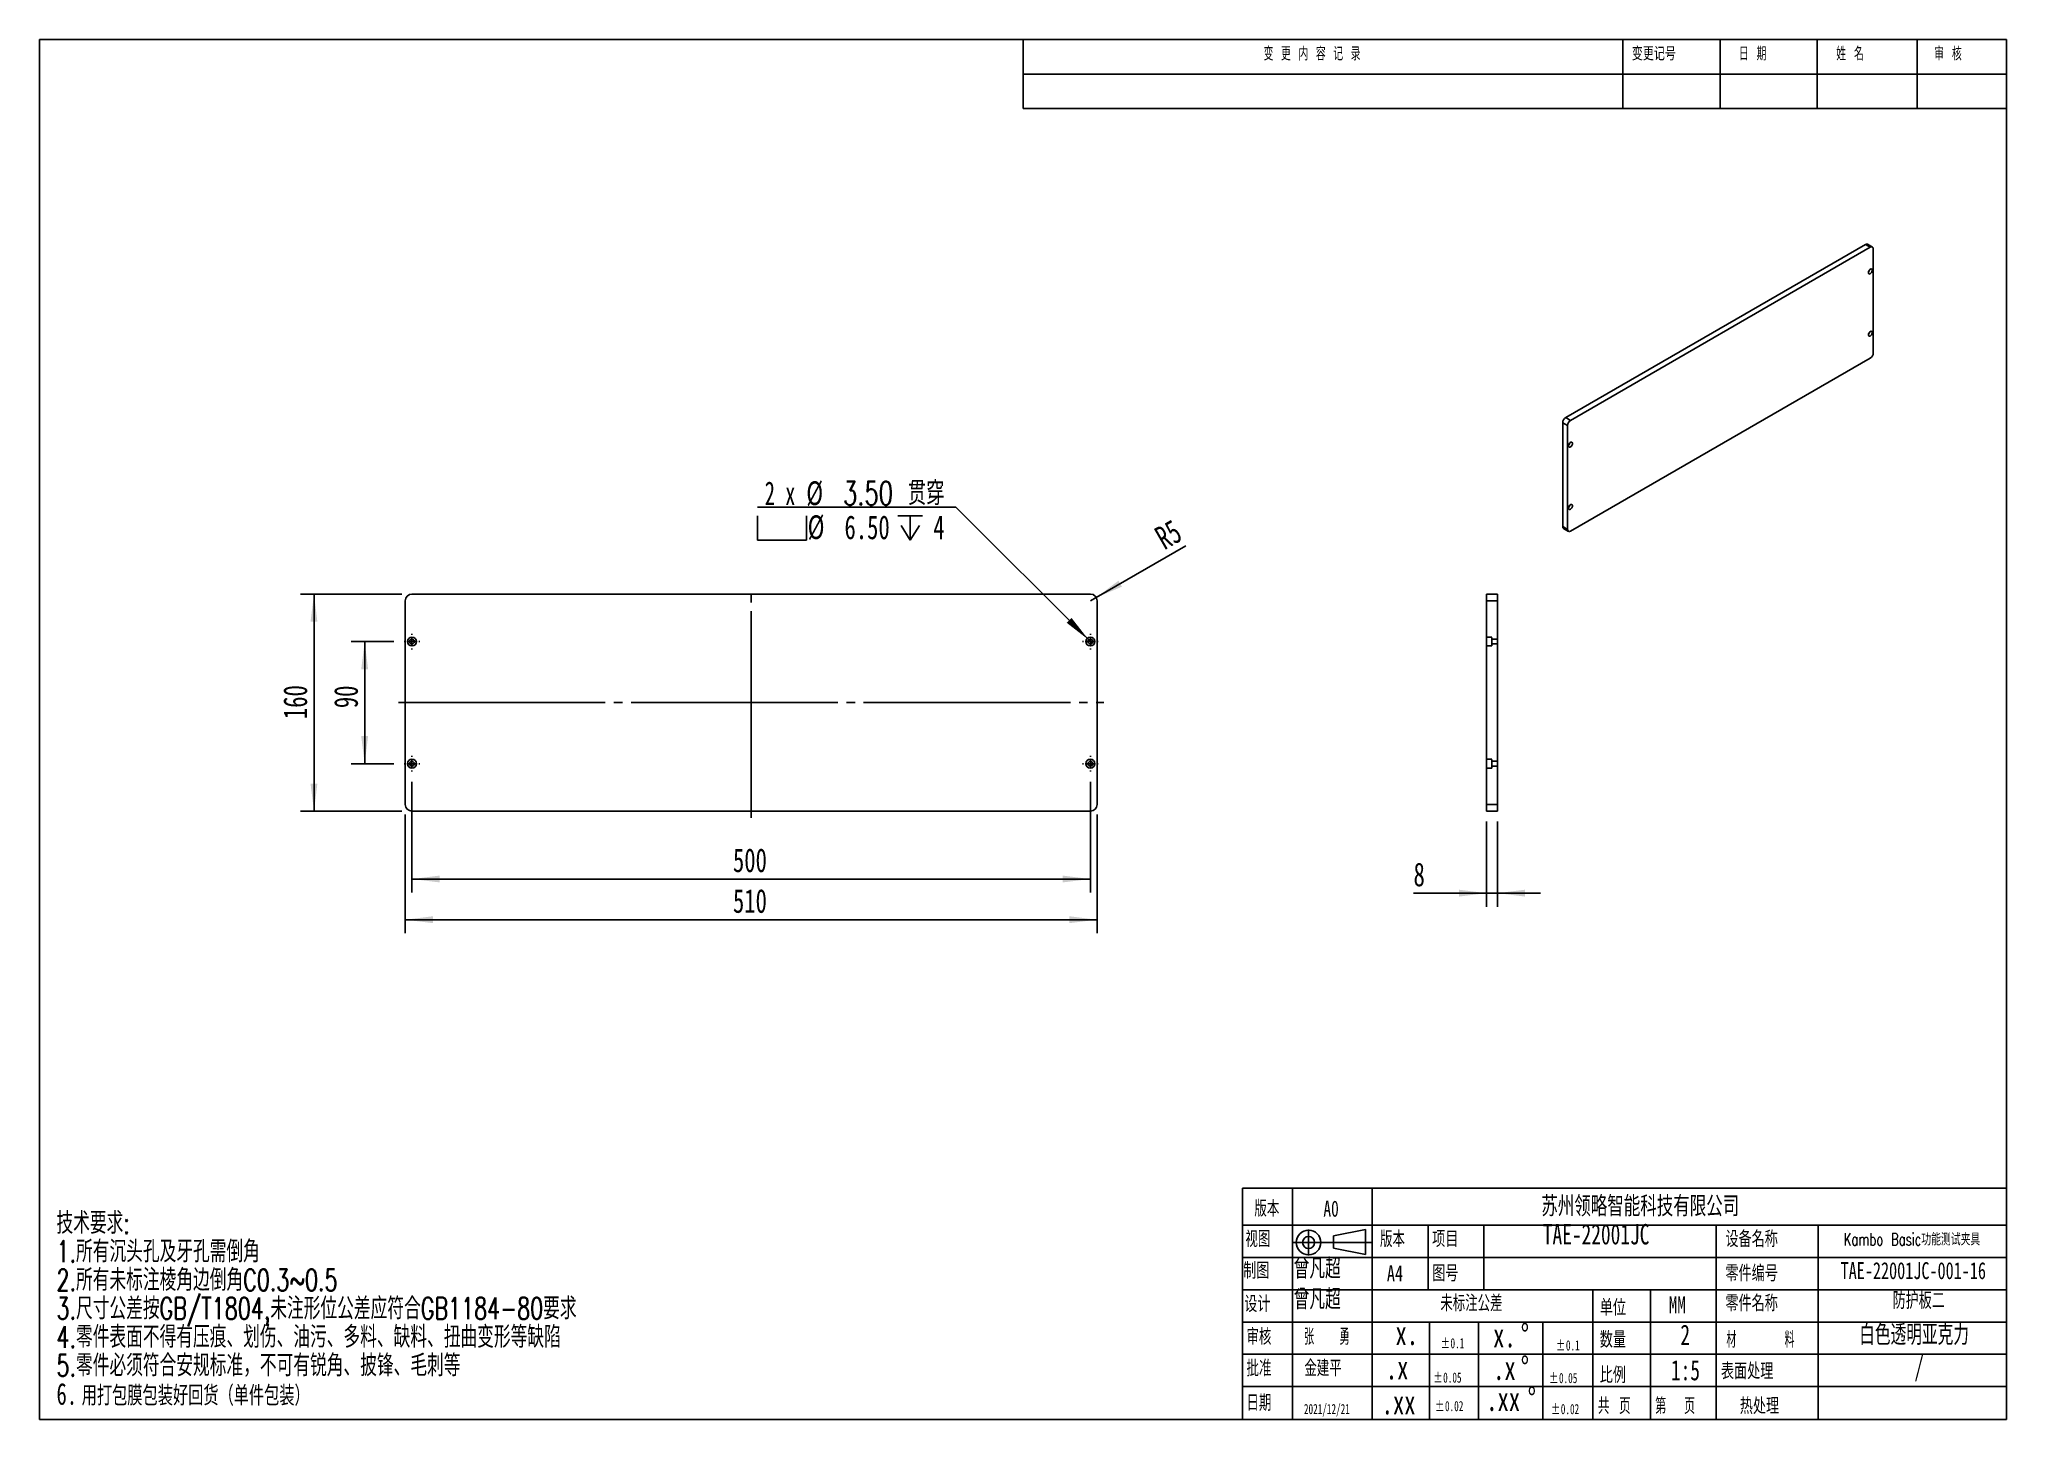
# Model space of a CAD drawing. Extents: x 2 to 292, y 3 to 207.
import ezdxf

# ---------------------------------------------------------------- set-up
doc = ezdxf.new("R2010")
doc.units = 0
for name, pattern in [('SLD-中心线', [34.29, 30.48, -1.27, 1.27, -1.27]), ('SLD-实线', [0]), ('SLD-虚线', [1.905, 1.27, -0.635])]:
    doc.linetypes.add(name, pattern=pattern)
doc.layers.get('0').update_dxf_attribs({"linetype": 'CONTINUOUS'})
for name, color, linetype in [('FORMAT', 7, 'SLD-实线'), ('图层1', 5, 'SLD-中心线'), ('图层7', 7, 'SLD-实线'), ('图框', 7, 'SLD-实线'), ('粗实线', 7, 'SLD-实线')]:
    doc.layers.add(name, color=color, linetype=linetype)
doc.styles.add('SLDTEXTSTYLE0', font='TXT', dxfattribs={"width": 0.7, "bigfont": 'bigfont'})
doc.styles.add('SLDTEXTSTYLE1', font='TXT', dxfattribs={"width": 0.736842, "bigfont": 'bigfont'})
doc.styles.add('SLDTEXTSTYLE10', font='TXT', dxfattribs={"width": 0.633333})
doc.styles.add('SLDTEXTSTYLE2', font='TXT', dxfattribs={"width": 0.7})
doc.styles.add('SLDTEXTSTYLE3', font='TXT', dxfattribs={"width": 0.663})
doc.styles.add('SLDTEXTSTYLE4', font='TXT', dxfattribs={"width": 0.559211, "bigfont": 'bigfont'})
doc.styles.add('SLDTEXTSTYLE5', font='TXT', dxfattribs={"width": 0.736842})
doc.styles.add('SLDTEXTSTYLE6', font='TXT', dxfattribs={"width": 0.629187, "bigfont": 'bigfont'})
doc.styles.add('SLDTEXTSTYLE7', font='TXT', dxfattribs={"width": 0.657895, "bigfont": 'bigfont'})
doc.styles.add('SLDTEXTSTYLE8', font='TXT', dxfattribs={"width": 0.618421, "bigfont": 'bigfont'})
doc.styles.add('SLDTEXTSTYLE9', font='TXT', dxfattribs={"width": 0.58, "bigfont": 'bigfont'})
doc.dimstyles.new('SLDDIMSTYLE0', dxfattribs={"dimtxt": 3.5, "dimasz": 4.08, "dimexe": 0, "dimexo": 0.0625, "dimgap": 0.875, "dimtad": 2, "dimlfac": 5, "dimrnd": 1e-09, "dimzin": 12, "dimtxsty": 'SLDTEXTSTYLE2', "dimsah": 1, "dimcen": 0.09, "dimazin": 3, "dimtfac": 1, "dimtofl": 0, "dimtmove": 0, "dimatfit": 3, "dimtolj": 1, "dimtzin": 12})
doc.dimstyles.new('SLDDIMSTYLE1', dxfattribs={"dimtxt": 3.5, "dimasz": 4.08, "dimexe": 0, "dimexo": 0.0625, "dimgap": 0.875, "dimtad": 2, "dimlfac": 5, "dimrnd": 1e-09, "dimzin": 12, "dimtxsty": 'SLDTEXTSTYLE2', "dimsah": 1, "dimcen": 0, "dimazin": 3, "dimtfac": 1, "dimtofl": 0, "dimtmove": 0, "dimatfit": 3, "dimtolj": 1, "dimtzin": 12})
doc.dimstyles.new('SLDDIMSTYLE2', dxfattribs={"dimtxt": 3.5, "dimasz": 4.08, "dimexe": 0, "dimexo": 0.0625, "dimgap": 0.875, "dimtad": 0, "dimtih": 1, "dimtoh": 1, "dimlfac": 5, "dimrnd": 1e-09, "dimzin": 4, "dimtxsty": 'SLDTEXTSTYLE2', "dimblk1": 'NONE', "dimsah": 1, "dimcen": 0, "dimazin": 3, "dimtfac": 1, "dimtmove": 0, "dimatfit": 3, "dimtolj": 1, "dimtzin": 12})
doc.dimstyles.new('SLDDIMSTYLE3', dxfattribs={"dimtxt": 3.5, "dimasz": 4.08, "dimexe": 0, "dimexo": 0.0625, "dimgap": 0.875, "dimtad": 2, "dimlfac": 5, "dimrnd": 1e-09, "dimzin": 12, "dimtxsty": 'SLDTEXTSTYLE2', "dimsah": 1, "dimcen": 0.09, "dimazin": 3, "dimtfac": 1, "dimtmove": 0, "dimatfit": 3, "dimtolj": 1, "dimtzin": 12})

# ---------------------------------------------------------------- blocks, each defined once
blk = doc.blocks.new('SW_NOTE_0')
at = {"layer": '图层7', "color": 0, "char_height": 1.5, "attachment_point": 1, "style": 'SLDTEXTSTYLE3'}
for s, insert in [('%%p', (0, 1.93)), ('0.05', (1.44, 1.93))]:
    blk.add_mtext(s, dxfattribs=dict(at, insert=insert))
blk = doc.blocks.new('SW_NOTE_1')
at = {"layer": '图层7', "color": 0, "char_height": 1.5, "attachment_point": 1, "style": 'SLDTEXTSTYLE3'}
for s, insert in [('%%p', (0, 1.93)), ('0.02', (1.44, 1.93))]:
    blk.add_mtext(s, dxfattribs=dict(at, insert=insert))
blk = doc.blocks.new('SW_NOTE_2')
at = {"layer": '图层7', "color": 0, "char_height": 1.5, "attachment_point": 1, "style": 'SLDTEXTSTYLE3'}
for s, insert in [('%%p', (0, 1.93)), ('0.1', (1.44, 1.93))]:
    blk.add_mtext(s, dxfattribs=dict(at, insert=insert))
blk = doc.blocks.new('SW_NOTE_3')
at = {"layer": '图层7', "color": 0, "attachment_point": 1}
for s, insert, char_height, style in [('\\M+18B5A术\\M+19776\\M+18B81:', (0, 4.13), 3.2, 'SLDTEXTSTYLE0'), ('1.\\M+18F8A\\M+1974C沉头\\M+18D45\\M+18B79\\M+189E5\\M+18D45\\M+18EF9\\M+1937C\\M+18A70', (0, -0.07), 3.2, 'SLDTEXTSTYLE0'), ('2.\\M+18F8A\\M+1974C\\M+196A2标\\M+1928D棱\\M+18A70边\\M+1937C\\M+18A70C0.3~0.5', (0, -4.27), 3.2, 'SLDTEXTSTYLE0'), ('3.\\M+18EDA\\M+190A1\\M+18CF6\\M+18DB7\\M+188C2GB/T1804,\\M+196A2\\M+1928D\\M+18C60\\M+188CA\\M+18CF6\\M+18DB7应\\M+19584\\M+18D87GB1184-80\\M+19776\\M+18B81', (0, -8.47), 3.2, 'SLDTEXTSTYLE0'), ('4.\\M+197EB\\M+18C8F\\M+1955C\\M+196CA\\M+19573\\M+193BE\\M+1974C压\\M+18DAD\\M+18141划伤\\M+18141\\M+196FB污\\M+18141\\M+191BD\\M+197BF\\M+18141\\M+1E39E\\M+197BF\\M+18141扭\\M+18BC8变\\M+18C60\\M+19399\\M+1E39E\\M+1E89C', (0, -12.67), 3.2, 'SLDTEXTSTYLE0'), ('5.\\M+197EB\\M+18C8F\\M+1954B须\\M+19584\\M+18D87\\M+188C0规标\\M+18F79\\M+18143\\M+19573\\M+189C2\\M+1974C锐\\M+18A70\\M+18141\\M+194E2锋\\M+18141\\M+196D1\\M+18E68\\M+19399', (0, -16.87), 3.2, 'SLDTEXTSTYLE0'), ('6.', (0, -21.07), 3.2, 'SLDTEXTSTYLE2'), ('\\M+19770\\M+191C5\\M+195EF\\M+1968C\\M+195EF\\M+19195\\M+18D44\\M+189F1货\\M+18169单\\M+18C8F\\M+195EF\\M+19195\\M+1816A', (3.72, -21.47), 2.91042, 'SLDTEXTSTYLE0')]:
    blk.add_mtext(s, dxfattribs=dict(at, insert=insert, char_height=char_height, style=style))
blk = doc.blocks.new('SW_NOTE_4')
at = {"layer": '图层7', "color": 0, "char_height": 3.5, "attachment_point": 1, "style": 'SLDTEXTSTYLE2'}
for s, insert in [('.x', (0, 4.51)), ('%%d', (4.07, 4.51))]:
    blk.add_mtext(s, dxfattribs=dict(at, insert=insert))
blk = doc.blocks.new('SW_NOTE_5')
at = {"layer": '图层7', "color": 0, "char_height": 3.5, "attachment_point": 1, "style": 'SLDTEXTSTYLE2'}
for s, insert in [('x.', (0, 4.51)), ('%%d', (4.07, 4.51))]:
    blk.add_mtext(s, dxfattribs=dict(at, insert=insert))
blk = doc.blocks.new('SW_NOTE_6')
at = {"layer": '图层7', "color": 0, "char_height": 3.5, "attachment_point": 1, "style": 'SLDTEXTSTYLE2'}
for s, insert in [('.xx', (0, 4.51)), ('%%d', (6.11, 4.51))]:
    blk.add_mtext(s, dxfattribs=dict(at, insert=insert))
blk = doc.blocks.new('SW_NOTE_7')
at = {"layer": '图层7', "color": 0, "char_height": 1.5, "attachment_point": 1, "style": 'SLDTEXTSTYLE3'}
for s, insert in [('%%p', (0, 1.93)), ('0.1', (1.44, 1.93))]:
    blk.add_mtext(s, dxfattribs=dict(at, insert=insert))
blk = doc.blocks.new('SW_NOTE_8')
at = {"layer": '图层7', "color": 0, "char_height": 1.5, "attachment_point": 1, "style": 'SLDTEXTSTYLE3'}
for s, insert in [('%%p', (0, 1.93)), ('0.05', (1.44, 1.93))]:
    blk.add_mtext(s, dxfattribs=dict(at, insert=insert))
blk = doc.blocks.new('SW_NOTE_9')
at = {"layer": '图层7', "color": 0, "char_height": 1.5, "attachment_point": 1, "style": 'SLDTEXTSTYLE3'}
for s, insert in [('%%p', (0, 1.93)), ('0.02', (1.44, 1.93))]:
    blk.add_mtext(s, dxfattribs=dict(at, insert=insert))
blk = doc.blocks.new('_D')
at = {"layer": '图框', "color": 5}
for p, q in [((56.13, 92.29), (56.13, 74.79)), ((158.13, 92.29), (158.13, 74.79)), ((158.13, 76.79), (56.13, 76.79))]:
    blk.add_line(p, q, dxfattribs=at)
for points in [[(56.13, 76.79), (60.21, 76.29), (60.21, 77.3)], [(158.13, 76.79), (154.05, 77.3), (154.05, 76.29)]]:
    blk.add_solid(points, dxfattribs=at)
at = {"layer": '图框', "color": 5, "insert": (104.45, 81.31), "char_height": 3.5, "attachment_point": 1, "style": 'SLDTEXTSTYLE2'}
blk.add_mtext('510', dxfattribs=at)
blk = doc.blocks.new('_D_1')
at = {"layer": '图框', "color": 5}
for p, q in [((55.63, 124.79), (40.69, 124.79)), ((42.69, 124.79), (42.69, 92.79)), ((55.63, 92.79), (40.69, 92.79))]:
    blk.add_line(p, q, dxfattribs=at)
for points in [[(42.69, 124.79), (42.18, 120.71), (43.19, 120.71)], [(42.69, 92.79), (43.19, 96.87), (42.18, 96.87)]]:
    blk.add_solid(points, dxfattribs=at)
at = {"layer": '图框', "color": 5, "insert": (38.17, 106.37), "char_height": 3.5, "attachment_point": 1, "rotation": 90, "style": 'SLDTEXTSTYLE2'}
blk.add_mtext('160', dxfattribs=at)
blk = doc.blocks.new('_D_2')
at = {"layer": '图框', "color": 5}
for p, q in [((54.48, 117.79), (48.16, 117.79)), ((50.16, 117.79), (50.16, 99.79)), ((54.48, 99.79), (48.16, 99.79))]:
    blk.add_line(p, q, dxfattribs=at)
for points in [[(50.16, 117.79), (49.65, 113.71), (50.67, 113.71)], [(50.16, 99.79), (50.67, 103.87), (49.65, 103.87)]]:
    blk.add_solid(points, dxfattribs=at)
at = {"layer": '图框', "color": 5, "insert": (45.65, 107.98), "char_height": 3.5, "attachment_point": 1, "rotation": 90, "style": 'SLDTEXTSTYLE2'}
blk.add_mtext('90', dxfattribs=at)
blk = doc.blocks.new('_D_3')
at = {"layer": '图框', "color": 5}
for p, q in [((57.13, 97.14), (57.13, 80.79)), ((157.13, 97.14), (157.13, 80.79)), ((57.13, 82.79), (157.13, 82.79))]:
    blk.add_line(p, q, dxfattribs=at)
for points in [[(57.13, 82.79), (61.21, 82.29), (61.21, 83.3)], [(157.13, 82.79), (153.05, 83.3), (153.05, 82.29)]]:
    blk.add_solid(points, dxfattribs=at)
at = {"layer": '图框', "color": 5, "insert": (104.45, 87.31), "char_height": 3.5, "attachment_point": 1, "style": 'SLDTEXTSTYLE2'}
blk.add_mtext('500', dxfattribs=at)
blk = doc.blocks.new('_D_4')
at = {"layer": '图框', "color": 5}
for q in [(171.2, 131.92), (157.13, 123.79)]:
    blk.add_line((158, 124.29), q, dxfattribs=at)
blk.add_solid([(158, 124.29), (161.79, 125.89), (161.28, 126.77)], dxfattribs=at)
at = {"layer": '图框', "color": 5, "insert": (166.3, 134.27), "char_height": 3.5, "attachment_point": 1, "rotation": 30, "style": 'SLDTEXTSTYLE2'}
blk.add_mtext('R5', dxfattribs=at)
blk = doc.blocks.new('SW_SYMBOL_HOLE_SPOT')
at = {"layer": '图框', "color": 0}
for p, q in [((0, 875), (0, 75)), ((1600, 75), (1600, 875)), ((0, 75), (1600, 75))]:
    blk.add_line(p, q, dxfattribs=at)
blk = doc.blocks.new('SW_SYMBOL_HOLE_DEPTH')
at = {"layer": '图框', "color": 0}
for p, q in [((0, 875), (800, 875)), ((400, 875), (400, 75)), ((100, 555), (400, 75)), ((700, 555), (400, 75))]:
    blk.add_line(p, q, dxfattribs=at)
blk = doc.blocks.new('_D_5')
at = {"layer": '图框', "color": 5}
for p, q in [((137.32, 137.59), (108.09, 137.59)), ((156.89, 118.04), (137.32, 137.59)), ((157.38, 117.55), (156.89, 118.04))]:
    blk.add_line(p, q, dxfattribs=at)
blk.add_solid([(156.89, 118.04), (154.36, 121.28), (153.64, 120.57)], dxfattribs=at)
at = {"layer": '图框', "color": 5, "xscale": 0.004511737089201878, "yscale": 0.004511737089201878, "zscale": 0.004511737089201878}
for name, p in [('SW_SYMBOL_HOLE_SPOT', (108.09, 132.4)), ('SW_SYMBOL_HOLE_DEPTH', (128.77, 132.4))]:
    blk.add_blockref(name, p, dxfattribs=at)
at = {"layer": '图框', "color": 5, "char_height": 3.5, "attachment_point": 1}
for s, insert, style in [('2 x', (109.13, 141.41), 'SLDTEXTSTYLE10'), ('%%c', (115.26, 141.42), 'SLDTEXTSTYLE2'), ('3.50 贯\\M+190FA', (120.69, 141.41), 'SLDTEXTSTYLE0'), ('%%c', (115.46, 136.41), 'SLDTEXTSTYLE2'), ('6.50', (120.89, 136.39), 'SLDTEXTSTYLE2'), ('4', (133.98, 136.39), 'SLDTEXTSTYLE2')]:
    blk.add_mtext(s, dxfattribs=dict(at, insert=insert, style=style))
blk = doc.blocks.new('_NONE')
blk = doc.blocks.new('SW_CENTERMARKSYMBOL_0')
at = {"layer": '图框', "color": 0}
for p, q in [((-1, 0), (-1.15, 0)), ((0, 0), (-0.5, 0)), ((0, 1), (0, 1.15)), ((0, 0), (0, 0.5)), ((0, 0), (0, -0.5)), ((0, 0), (0.5, 0)), ((1, 0), (1.15, 0)), ((0, -1), (0, -1.15))]:
    blk.add_line(p, q, dxfattribs=at)
blk = doc.blocks.new('SW_CENTERMARKSYMBOL_1')
at = {"layer": '图框', "color": 0}
for p, q in [((-1, 0), (-1.15, 0)), ((0, 0), (-0.5, 0)), ((0, 1), (0, 1.15)), ((0, 0), (0, 0.5)), ((0, 0), (0, -0.5)), ((0, 0), (0.5, 0)), ((1, 0), (1.15, 0)), ((0, -1), (0, -1.15))]:
    blk.add_line(p, q, dxfattribs=at)
blk = doc.blocks.new('SW_CENTERMARKSYMBOL_2')
at = {"layer": '图框', "color": 0}
for p, q in [((-1, 0), (-1.15, 0)), ((0, 0), (-0.5, 0)), ((0, 1), (0, 1.15)), ((0, 0), (0, 0.5)), ((0, 0), (0, -0.5)), ((0, 0), (0.5, 0)), ((1, 0), (1.15, 0)), ((0, -1), (0, -1.15))]:
    blk.add_line(p, q, dxfattribs=at)
blk = doc.blocks.new('SW_CENTERMARKSYMBOL_3')
at = {"layer": '图框', "color": 0}
for p, q in [((-1, 0), (-1.15, 0)), ((0, 0), (-0.5, 0)), ((0, 1), (0, 1.15)), ((0, 0), (0, 0.5)), ((0, 0), (0, -0.5)), ((0, 0), (0.5, 0)), ((1, 0), (1.15, 0)), ((0, -1), (0, -1.15))]:
    blk.add_line(p, q, dxfattribs=at)
blk = doc.blocks.new('_D_6')
at = {"layer": '图框', "color": 5}
for p, q in [((215.53, 91.29), (215.53, 78.71)), ((217.13, 91.29), (217.13, 78.71)), ((215.53, 80.71), (204.77, 80.71)), ((217.13, 80.71), (215.53, 80.71)), ((217.13, 80.71), (223.48, 80.71))]:
    blk.add_line(p, q, dxfattribs=at)
for points in [[(215.53, 80.71), (211.45, 81.22), (211.45, 80.2)], [(217.13, 80.71), (221.21, 80.2), (221.21, 81.22)]]:
    blk.add_solid(points, dxfattribs=at)
at = {"layer": '图框', "color": 5, "insert": (204.77, 85.22), "char_height": 3.5, "attachment_point": 1, "style": 'SLDTEXTSTYLE2'}
blk.add_mtext('8', dxfattribs=at)

msp = doc.modelspace()

# ---------------------------------------------------------------- linework, layer by layer
at = {"color": 7, "linetype": 'SLD-实线'}
for p, q in [((271.3986, 176.3278), (227.2044, 150.8151)), ((272.1057, 175.9196), (227.9115, 150.4069)), ((272.1057, 175.9196), (271.3986, 176.3278)), ((272.4182, 175.9506), (271.7111, 176.3588)), ((272.5477, 160.3543), (272.5477, 175.6644)), ((227.9115, 134.0761), (272.1057, 159.5888)), ((227.2044, 150.8151), (227.9115, 150.4069)), ((227.4696, 149.6414), (226.7625, 150.0496)), ((226.7625, 150.0496), (226.7625, 134.7395)), ((227.4696, 149.6414), (227.4696, 134.3313)), ((226.7625, 134.7395), (227.4696, 134.3313)), ((226.892, 134.4533), (227.5991, 134.0451)), ((157.1328, 124.7943), (57.1328, 124.7943)), ((215.5318, 124.7943), (217.1318, 124.7943)), ((215.5318, 123.7943), (215.5318, 124.7943)), ((217.1318, 124.7943), (217.1318, 123.7943)), ((56.1328, 123.7943), (56.1328, 93.7943)), ((158.1328, 93.7943), (158.1328, 123.7943)), ((217.1318, 123.7943), (215.5318, 123.7943)), ((215.5318, 93.7943), (215.5318, 123.7943)), ((217.1318, 93.7943), (217.1318, 123.7943)), ((215.5318, 93.7943), (217.1318, 93.7943)), ((215.5318, 92.7943), (215.5318, 93.7943)), ((217.1318, 93.7943), (217.1318, 92.7943)), ((57.1328, 92.7943), (157.1328, 92.7943)), ((217.1318, 92.7943), (215.5318, 92.7943))]:
    msp.add_line(p, q, dxfattribs=at)
at = {"color": 7, "linetype": 'SLD-虚线'}
for p, q in [((215.5318, 123.7943), (217.1318, 123.7943)), ((216.3318, 118.4443), (215.5318, 118.4443)), ((215.5318, 117.1443), (216.3318, 117.1443)), ((216.3318, 117.1443), (216.3318, 118.4443)), ((217.1318, 118.1443), (216.3318, 118.1443)), ((216.3318, 117.4443), (217.1318, 117.4443)), ((216.3318, 100.4443), (215.5318, 100.4443)), ((215.5318, 99.1443), (216.3318, 99.1443)), ((216.3318, 99.1443), (216.3318, 100.4443)), ((217.1318, 100.1443), (216.3318, 100.1443)), ((216.3318, 99.4443), (217.1318, 99.4443)), ((217.1318, 93.7943), (215.5318, 93.7943))]:
    msp.add_line(p, q, dxfattribs=at)
at = {"color": 7, "linetype": 'SLD-实线', "flags": 128}
for points in [[(272.1057, 172.0156), (272.199, 172.0874), (272.2822, 172.1874), (272.3462, 172.3047), (272.3842, 172.4266), (272.392, 172.5399), (272.3688, 172.6324), (272.3171, 172.694), (272.2424, 172.7179), (272.153, 172.7018), (272.0584, 172.6472), (271.969, 172.5601), (271.8944, 172.4499), (271.8427, 172.3287), (271.8194, 172.2094), (271.8273, 172.1051), (271.8652, 172.027), (271.9293, 171.9836), (272.0124, 171.9797), (272.1057, 172.0156)], [(272.1057, 162.8295), (272.199, 162.9013), (272.2822, 163.0013), (272.3462, 163.1186), (272.3842, 163.2405), (272.392, 163.3539), (272.3688, 163.4463), (272.3171, 163.5079), (272.2424, 163.5319), (272.153, 163.5157), (272.0584, 163.4611), (271.969, 163.374), (271.8944, 163.2639), (271.8427, 163.1426), (271.8194, 163.0233), (271.8273, 162.919), (271.8652, 162.8409), (271.9293, 162.7976), (272.0124, 162.7936), (272.1057, 162.8295)], [(227.9115, 146.5028), (228.0048, 146.5746), (228.088, 146.6746), (228.152, 146.7919), (228.19, 146.9139), (228.1978, 147.0272), (228.1746, 147.1196), (228.1229, 147.1812), (228.0483, 147.2052), (227.9588, 147.189), (227.8643, 147.1344), (227.7748, 147.0473), (227.7002, 146.9372), (227.6485, 146.8159), (227.6253, 146.6967), (227.6331, 146.5923), (227.6711, 146.5143), (227.7351, 146.4709), (227.8183, 146.4669), (227.9115, 146.5028)], [(227.9115, 137.3167), (228.0048, 137.3885), (228.088, 137.4885), (228.152, 137.6058), (228.19, 137.7278), (228.1978, 137.8411), (228.1746, 137.9336), (228.1229, 137.9951), (228.0483, 138.0191), (227.9588, 138.0029), (227.8643, 137.9483), (227.7748, 137.8613), (227.7002, 137.7511), (227.6485, 137.6298), (227.6253, 137.5106), (227.6331, 137.4063), (227.6711, 137.3282), (227.7351, 137.2848), (227.8183, 137.2809), (227.9115, 137.3167)]]:
    msp.add_lwpolyline(points, dxfattribs=at)
at = {"color": 7, "linetype": 'SLD-实线'}
for centre, radius in [((57.1328, 117.7943), 0.65), ((57.1328, 117.7943), 0.35), ((157.1328, 117.7943), 0.65), ((157.1328, 117.7943), 0.35), ((57.1328, 99.7943), 0.65), ((57.1328, 99.7943), 0.35), ((157.1328, 99.7943), 0.65), ((157.1328, 99.7943), 0.35)]:
    msp.add_circle(centre, radius, dxfattribs=at)
for centre, radius, start, end in [((271.5817, 176.0723), 0.3144, 65.692473, 125.61783), ((272.2782, 175.7081), 0.2729, 350.785803, 129.203445), ((271.3812, 172.7656), 0.6634, 312.443069, 347.562373), ((271.3812, 163.5795), 0.6634, 312.443069, 347.562373), ((271.5882, 160.398), 0.9605, 302.605401, 357.394599), ((227.722, 150.006), 0.9605, 122.605401, 177.394599), ((228.4291, 149.5978), 0.9605, 122.605401, 177.394599), ((227.187, 147.2528), 0.6634, 312.443939, 347.561503), ((227.187, 138.0667), 0.6634, 312.443939, 347.561503), ((227.0629, 134.703), 0.3026, 173.080763, 235.607192), ((227.739, 134.2876), 0.2729, 170.785803, 309.203445), ((57.1328, 123.7943), 1, 90, 180), ((157.1328, 123.7943), 1, 0, 90), ((57.1328, 93.7943), 1, 180, 270), ((157.1328, 93.7943), 1, 270, 0)]:
    msp.add_arc(centre, radius, start, end, dxfattribs=at)
at = {"layer": 'FORMAT'}
for p, q in [((186.9105, 37.1977), (186.9105, 3.096)), ((198.6608, 37.1977), (198.6608, 3.096)), ((179.5526, 31.7585), (292.2034, 31.7585)), ((192.9513, 30.2008), (197.6888, 31.1259)), ((192.9513, 28.3841), (192.9513, 30.2008)), ((197.6888, 31.1259), (197.6888, 27.459)), ((206.9514, 31.7585), (206.9514, 22.2447)), ((215.1545, 31.7585), (215.1545, 22.2447)), ((249.3619, 31.7585), (249.3619, 3.096)), ((264.3995, 31.7585), (264.3995, 3.096)), ((179.5526, 27.0016), (292.2034, 27.0016)), ((192.9513, 28.3841), (197.6888, 27.459)), ((179.5526, 22.2447), (292.2034, 22.2447)), ((231.209, 22.2447), (231.209, 3.096)), ((239.69, 3.096), (239.69, 22.2447)), ((179.5526, 17.4877), (292.2034, 17.4877)), ((207.1023, 17.4877), (207.1023, 3.096)), ((214.3712, 17.4877), (214.3712, 3.096)), ((223.8382, 17.4877), (223.8382, 3.096)), ((179.5526, 12.7308), (292.2034, 12.7308)), ((179.5526, 7.9739), (292.2034, 7.9739))]:
    msp.add_line(p, q, dxfattribs=at)
at = {"layer": 'FORMAT', "linetype": 'SLD-中心线'}
for p, q in [((186.9105, 29.2126), (198.5177, 29.2126)), ((189.3023, 31.121), (189.3023, 27.3042))]:
    msp.add_line(p, q, dxfattribs=at)
at = {"layer": 'FORMAT'}
for radius in [1.8127, 0.8876]:
    msp.add_circle((189.3023, 29.2126), radius, dxfattribs=at)
at = {"layer": '图层7', "color": 5}
for p, q in [((147.2034, 206.5709), (147.2034, 196.3543)), ((235.6318, 206.5709), (235.6318, 196.3543)), ((249.9618, 206.5709), (249.9618, 196.3543)), ((264.2917, 206.5709), (264.2917, 196.3543)), ((279.0039, 206.5709), (279.0039, 196.3543)), ((147.2034, 201.4421), (292.2034, 201.4421)), ((147.2034, 196.3543), (292.2034, 196.3543))]:
    msp.add_line(p, q, dxfattribs=at)
at = {"layer": '图框', "color": 5, "linetype": 'SLD-中心线'}
for p, q in [((107.1328, 91.7943), (107.1328, 125.7943)), ((55.1328, 108.7943), (159.1328, 108.7943))]:
    msp.add_line(p, q, dxfattribs=at)
at = {"layer": '粗实线', "color": 5}
for p, q in [((2.2034, 206.5709), (2.2034, 3.096)), ((2.2034, 206.5709), (292.2034, 206.5709)), ((292.2034, 206.5709), (292.2034, 3.096)), ((2.2034, 3.096), (292.2034, 3.096))]:
    msp.add_line(p, q, dxfattribs=at)
at = {"layer": '粗实线'}
for q in [(179.5526, 3.096), (292.2034, 37.1977)]:
    msp.add_line((179.5526, 37.1977), q, dxfattribs=at)

# ---------------------------------------------------------------- block references
at = {"layer": '图层7', "color": 5}
msp.add_blockref('SW_NOTE_3', (4.7282, 29.5618), dxfattribs=at)
at = {"layer": '图层7'}
for name, p in [('SW_NOTE_5', (216.501, 12.7556)), ('SW_NOTE_2', (208.7805, 13.1843)), ('SW_NOTE_7', (225.794, 12.8605)), ('SW_NOTE_4', (216.501, 7.9479)), ('SW_NOTE_0', (207.6993, 8.1175)), ('SW_NOTE_8', (224.7726, 8.0528)), ('SW_NOTE_1', (207.9701, 3.9175)), ('SW_NOTE_6', (215.4826, 3.3728)), ('SW_NOTE_9', (225.0434, 3.4777))]:
    msp.add_blockref(name, p, dxfattribs=at)
at = {"layer": '图框', "color": 5}
for name, p in [('SW_CENTERMARKSYMBOL_0', (57.1328, 117.7943)), ('SW_CENTERMARKSYMBOL_2', (157.1328, 117.7943)), ('SW_CENTERMARKSYMBOL_1', (57.1328, 99.7943)), ('SW_CENTERMARKSYMBOL_3', (157.1328, 99.7943))]:
    msp.add_blockref(name, p, dxfattribs=at)

# ---------------------------------------------------------------- texts
at = {"layer": 'FORMAT', "char_height": 2.38125, "attachment_point": 2, "style": 'SLDTEXTSTYLE0'}
for s, insert in [('\\M+194C5\\M+1967B', (183.1502, 35.3948)), ('\\M+196A2标\\M+1928D\\M+18CF6\\M+18DB7', (213.3036, 21.4527))]:
    msp.add_mtext(s, dxfattribs=dict(at, insert=insert))
at = {"layer": 'FORMAT', "color": 5, "insert": (192.6183, 35.3948), "char_height": 2.38125, "attachment_point": 2, "style": 'SLDTEXTSTYLE2'}
msp.add_mtext('A0', dxfattribs=at)
at = {"layer": '图层1'}
for s, insert, char_height, attachment_point, style in [('TAE-22001JC', (231.6855, 31.9277), 3, 2, 'SLDTEXTSTYLE2'), ('Kambo Basic\\M+18CF7\\M+1945C测试夹\\M+18BEF', (278.2525, 30.5774), 1.8, 2, 'SLDTEXTSTYLE0'), ('\\M+1915C\\M+1967D\\M+192B4', (187.11, 26.8774), 3, 1, 'SLDTEXTSTYLE0'), ('TAE-22001JC-001-16', (278.4425, 26.3148), 2.5, 2, 'SLDTEXTSTYLE2'), ('\\M+1915C\\M+1967D\\M+192B4', (187.11, 22.3487), 3, 1, 'SLDTEXTSTYLE0'), ('\\M+19668护\\M+194C2\\M+193F1', (279.2426, 21.9104), 2.5, 2, 'SLDTEXTSTYLE0'), ('\\M+19492\\M+19046\\M+193A7\\M+196BE亚\\M+18D8E\\M+197CD', (278.5631, 17.1055), 3, 2, 'SLDTEXTSTYLE0'), ('2', (244.8218, 17.1055), 3, 2, 'SLDTEXTSTYLE2'), ('1:5', (244.8572, 11.8971), 3, 2, 'SLDTEXTSTYLE2'), ('/', (279.303, 12.4618), 3, 2, 'SLDTEXTSTYLE2')]:
    msp.add_mtext(s, dxfattribs=dict(at, insert=insert, char_height=char_height, attachment_point=attachment_point, style=style))
at = {"layer": '图层7', "color": 5, "char_height": 2, "attachment_point": 1}
for s, insert, style in [('变 \\M+18D58 \\M+193E0 \\M+19765 记 录', (182.6641, 205.4556), 'SLDTEXTSTYLE6'), ('变\\M+18D58记\\M+18D86', (236.9584, 205.4556), 'SLDTEXTSTYLE1'), ('\\M+193FA \\M+18AFA', (252.7189, 205.4556), 'SLDTEXTSTYLE7'), ('\\M+190A9 \\M+196BC', (267.0832, 205.4556), 'SLDTEXTSTYLE7'), ('审 \\M+18A6A', (281.5173, 205.4556), 'SLDTEXTSTYLE7')]:
    msp.add_mtext(s, dxfattribs=dict(at, insert=insert, style=style))
at = {"layer": '图层7', "attachment_point": 1}
for s, insert, char_height, style in [('苏\\M+18F42领\\M+197AA\\M+19271\\M+1945C\\M+189C8\\M+18B5A\\M+1974C\\M+18CC0\\M+18CF6\\M+18E69', (223.6077, 36.0651), 3, 'SLDTEXTSTYLE1'), ('视图', (179.9882, 30.9073), 2.38125, 'SLDTEXTSTYLE0'), ('\\M+194C5\\M+1967B', (199.8333, 30.9073), 2.38125, 'SLDTEXTSTYLE0'), ('项\\M+196DA', (207.5176, 30.9073), 2.38125, 'SLDTEXTSTYLE1'), ('设备\\M+196BC\\M+18FCC', (250.7534, 30.9073), 2.38125, 'SLDTEXTSTYLE1'), ('\\M+190A7图', (179.6707, 26.2451), 2.38125, 'SLDTEXTSTYLE1'), ('\\M+197EB\\M+18C8F编\\M+18D86', (250.7534, 25.8571), 2.38125, 'SLDTEXTSTYLE1'), ('A4', (200.8409, 25.8571), 2.38125, 'SLDTEXTSTYLE5'), ('图\\M+18D86', (207.5176, 25.8571), 2.38125, 'SLDTEXTSTYLE1'), ('设计', (179.8294, 21.3284), 2.38125, 'SLDTEXTSTYLE1'), ('单\\M+188CA', (232.2298, 20.804), 2.38125, 'SLDTEXTSTYLE1'), ('MM', (242.3949, 21.2617), 2.5, 'SLDTEXTSTYLE5'), ('\\M+197EB\\M+18C8F\\M+196BC\\M+18FCC', (250.7534, 21.4527), 2.38125, 'SLDTEXTSTYLE1'), ('审\\M+18A6A', (180.1469, 16.5082), 2.38125, 'SLDTEXTSTYLE0'), ('张   \\M+19745', (188.6177, 16.5082), 2.38125, 'SLDTEXTSTYLE9'), ('x.', (202.1097, 17.5912), 3.5, 'SLDTEXTSTYLE2'), ('\\M+19094\\M+197CA', (232.2298, 16.0852), 2.38125, 'SLDTEXTSTYLE1'), ('\\M+18DDE      \\M+197BF', (250.8857, 16.0852), 2.38125, 'SLDTEXTSTYLE4'), ('\\M+194E1\\M+18F79', (180.1469, 11.8639), 2.38125, 'SLDTEXTSTYLE0'), ('\\M+18BE0\\M+18C9A\\M+195BD', (188.6777, 11.8639), 2.38125, 'SLDTEXTSTYLE0'), ('.x', (200.6837, 12.5244), 3.5, 'SLDTEXTSTYLE2'), ('\\M+1955C\\M+196CA处\\M+1979D', (250.0935, 11.4415), 2.38125, 'SLDTEXTSTYLE1'), ('\\M+194E4\\M+197E1', (232.2298, 10.8768), 2.38125, 'SLDTEXTSTYLE1'), ('\\M+193FA\\M+18AFA', (180.1469, 6.7635), 2.38125, 'SLDTEXTSTYLE0'), ('.xx', (200.0729, 7.3846), 3.5, 'SLDTEXTSTYLE2'), ('\\M+18BA4 页', (231.9372, 6.3016), 2.38125, 'SLDTEXTSTYLE7'), ('\\M+191E6  页', (240.4032, 6.3016), 2.38125, 'SLDTEXTSTYLE8'), ('热处\\M+1979D', (252.8701, 6.3016), 2.38125, 'SLDTEXTSTYLE1'), ('2021/12/21', (188.6177, 5.4113), 1.5, 'SLDTEXTSTYLE3')]:
    msp.add_mtext(s, dxfattribs=dict(at, insert=insert, char_height=char_height, style=style))

# ---------------------------------------------------------------- dimensions: what is measured, and where the dimension line sits
at = {"layer": '图框', "color": 5}
dim = msp.add_diameter_dim_2p(p1=(157.3804, 117.5469), p2=(156.8853, 118.0417), text='2 x <> 贯穿\\P{\\fGDT;v}%%c 6.50 {\\fGDT;x} 4\\P', dimstyle='SLDDIMSTYLE2', dxfattribs=at)
dim.commit()
dim.dimension.update_dxf_attribs({"geometry": '_D_5', "text_midpoint": (121.9152, 136.8973), "dimtype": 163})
dim = msp.add_radius_dim(center=(157.1328, 123.7943), mpoint=(157.9989, 124.2943), dimstyle='SLDDIMSTYLE1', dxfattribs=at)
dim.commit()
dim.dimension.update_dxf_attribs({"geometry": '_D_4', "text_midpoint": (170.0052, 131.2261), "dimtype": 164})
for base, p1, p2, angle, dimstyle, picture, middle in [((42.6854, 92.7943), (57.1328, 124.7943), (57.1328, 92.7943), 90, 'SLDDIMSTYLE0', '_D_1', (42.6854, 108.6705)), ((50.1624, 99.7943), (55.9828, 117.7943), (55.9828, 99.7943), 90, 'SLDDIMSTYLE0', '_D_2', (50.1624, 109.517)), ((56.1328, 76.7943), (158.1328, 93.7943), (56.1328, 93.7943), 0, 'SLDDIMSTYLE0', '_D', (106.7492, 76.7943)), ((215.5318, 80.7084), (217.1318, 92.7943), (215.5318, 92.7943), 0, 'SLDDIMSTYLE3', '_D_6', (205.5318, 80.7084))]:
    dim = msp.add_linear_dim(base=base, p1=p1, p2=p2, angle=angle, dimstyle=dimstyle, dxfattribs=at)
    dim.commit()
    dim.dimension.update_dxf_attribs({"geometry": picture, "text_midpoint": middle, "dimtype": 160})
dim = msp.add_linear_dim(base=(157.1328, 82.7943), p1=(57.1328, 98.6443), p2=(157.1328, 98.6443), dimstyle='SLDDIMSTYLE0', dxfattribs=at)
dim.commit()
dim.dimension.update_dxf_attribs({"geometry": '_D_3', "text_midpoint": (106.7492, 82.7943), "dimtype": 160})

doc.saveas('drawing.dxf')
